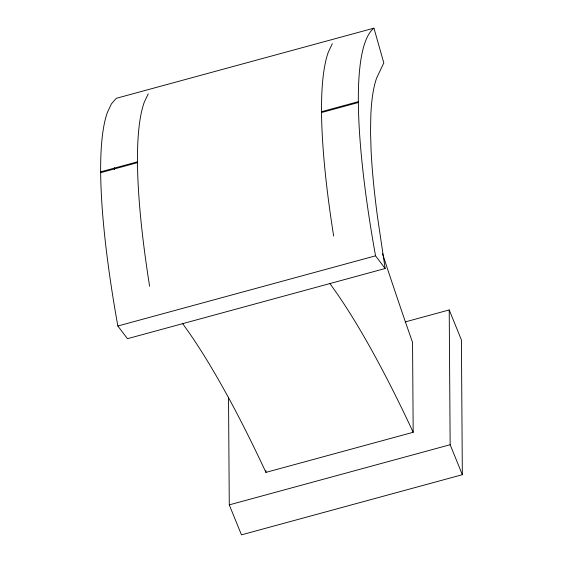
<?xml version="1.0" encoding="UTF-8"?>
<svg xmlns="http://www.w3.org/2000/svg" width="563" height="563" viewBox="0 0 563 563"><rect width="100%" height="100%" fill="white"/><g stroke="black" fill="none" stroke-linecap="round" stroke-linejoin="round"><path stroke-width="0.84" d="M148.266 93.817L144.304 102.135A396.331 70.945 74.8 0 0 137.471 161.82L137.471 162.658A396.422 70.966 74.8 0 0 149.603 286.208M332.325 43.696L328.37 52.007A396.331 70.945 74.8 0 0 321.529 111.699L321.536 112.53A396.422 70.966 74.8 0 0 333.669 236.08M137.471 161.82L100.657 171.849L100.664 172.679A396.408 70.959 74.8 0 0 117.85 326.005L127.463 338.694L385.148 268.516L377.696 218.254A357.625 64.02 74.8 0 1 371.094 150.574L370.538 131.974L370.841 114.824A357.519 63.999 74.8 0 1 376.717 77.835L383.811 62.922L373.945 28.15L116.259 98.328L111.453 103.845L107.491 112.157A396.408 70.959 74.8 0 0 100.657 171.842M321.529 111.699L358.342 101.671A396.331 70.945 74.8 0 1 373.945 28.15M100.664 172.679L137.471 162.658M321.536 112.53L358.349 102.508L358.342 101.671M117.85 326.005L375.535 255.827L385.148 268.516M405.205 321.923L449.211 309.939L461.407 339.918L462.343 474.7L241.471 534.85L229.275 504.87L228.522 397.218M182.679 323.655L190.252 334.338A779.185 139.483 74.8 0 1 265.933 472.385L413.186 432.278L412.552 342.424A950.105 170.075 74.8 0 1 382.502 253.653M229.275 504.87L450.154 444.721L449.211 309.939M329.932 283.555L337.504 294.231A779.185 139.483 74.8 0 1 413.186 432.278M450.154 444.721L462.343 474.7M265.919 470.64L265.933 472.385M375.535 255.827A396.408 70.959 74.8 0 1 358.349 102.508M114.395 169.442A357.519 63.999 74.8 0 1 114.613 167.683"/></g></svg>
